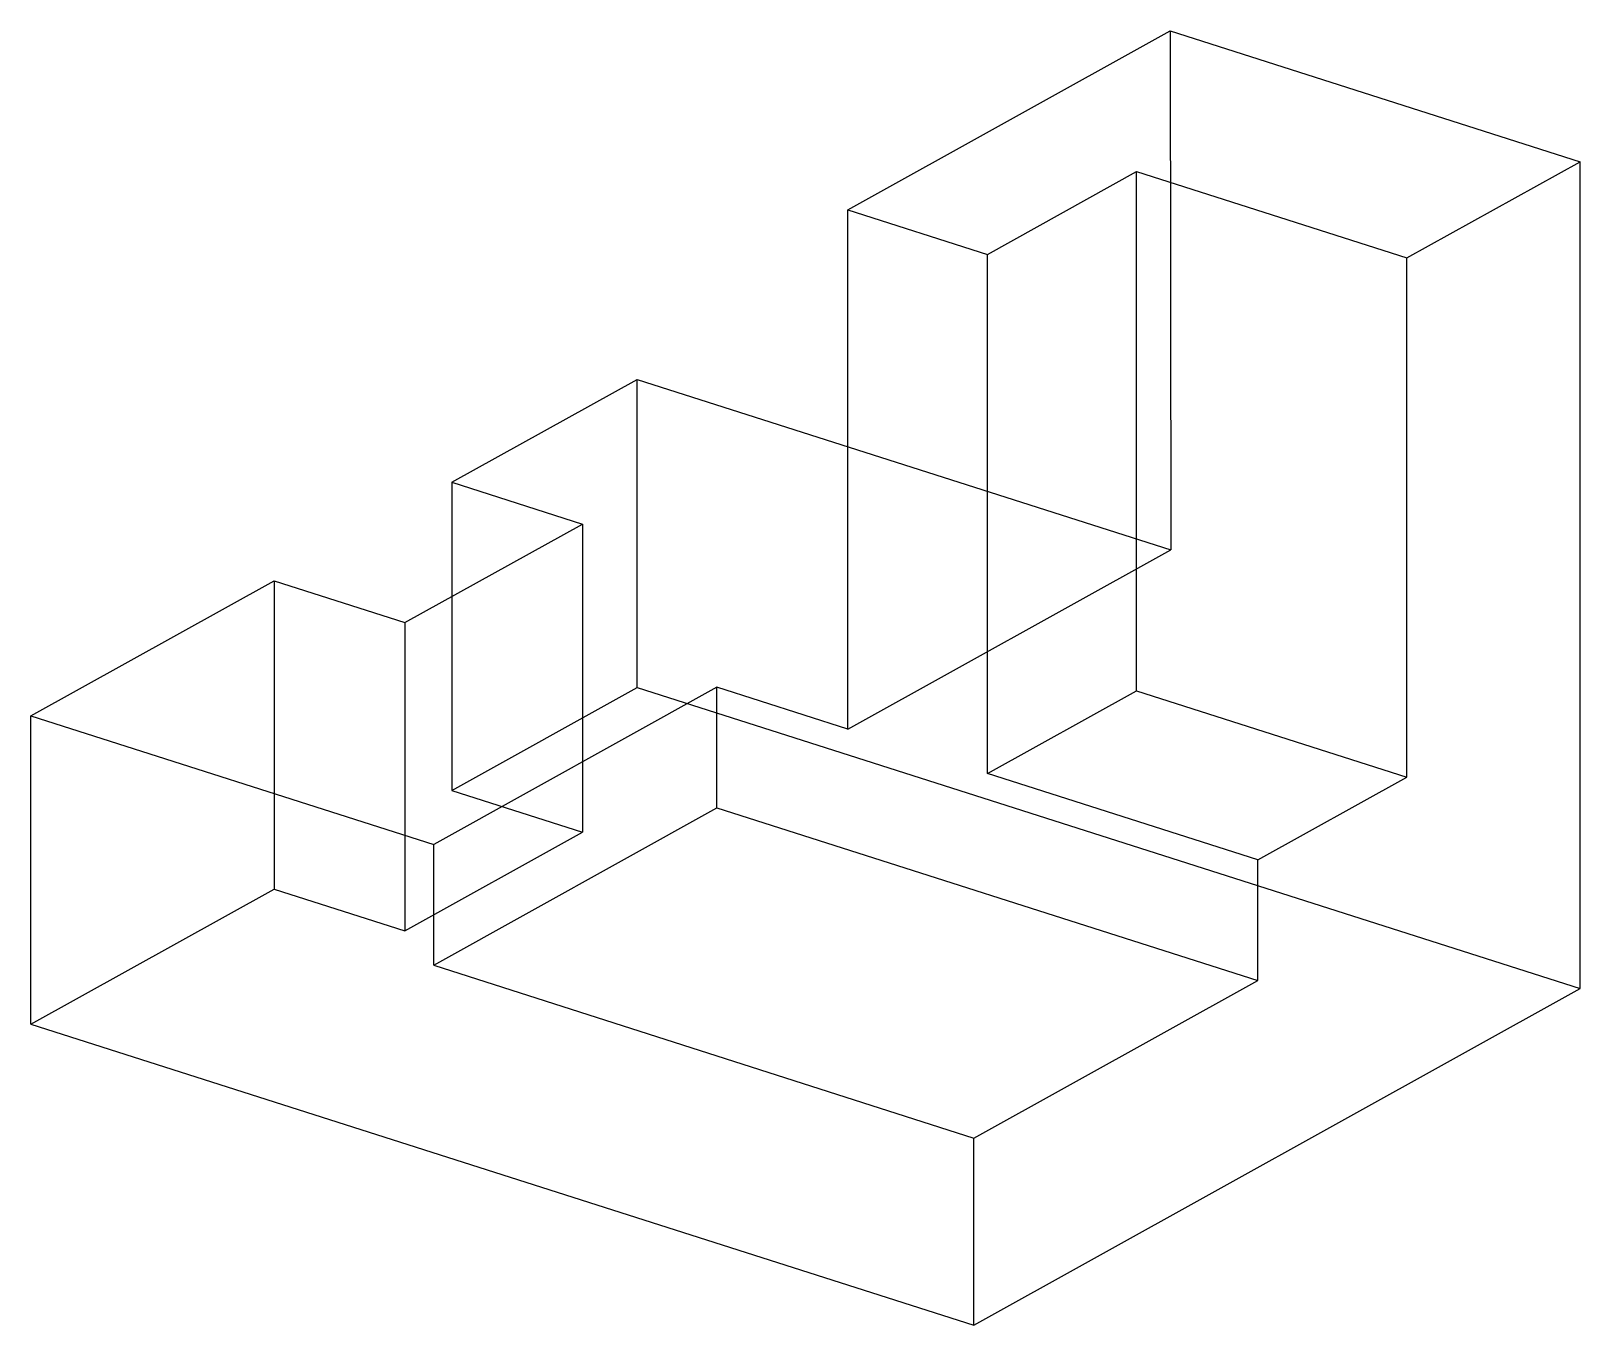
# Model space of a CAD drawing. Extents: x 43 to 218, y 85 to 232.
import ezdxf

# ---------------------------------------------------------------- set-up
doc = ezdxf.new("R2010")
doc.units = 0
doc.header["$MEASUREMENT"] = 0
doc.layers.get('0').update_dxf_attribs({"linetype": 'CONTINUOUS'})
doc.layers.add('1', color=7, linetype='CONTINUOUS')

msp = doc.modelspace()

# ---------------------------------------------------------------- linework, layer by layer
at = {"color": 7, "linetype": 'CONTINUOUS'}
for p, q in [((135.397148, 211.713602), (171.936689, 231.998969)), ((171.936689, 231.998969), (218.408819, 217.16422)), ((151.212771, 206.664968), (168.119126, 216.050734)), ((168.119126, 216.050734), (198.775632, 206.26462)), ((168.119126, 157.195688), (168.119126, 216.050734)), ((198.775632, 206.26462), (218.408819, 217.16422)), ((218.408819, 123.43211), (218.408819, 217.16422)), ((135.397148, 211.713602), (151.212771, 206.664968)), ((135.397148, 152.858555), (135.397148, 211.713602)), ((151.212771, 147.809921), (151.212771, 206.664968)), ((198.775632, 147.409573), (198.775632, 206.26462)), ((90.481474, 180.829906), (111.49817, 192.497579)), ((111.49817, 157.559935), (111.49817, 192.497579)), ((111.49817, 192.497579), (172.005973, 173.182387)), ((90.481474, 180.829906), (105.30126, 176.099161)), ((90.481474, 180.829906), (90.481474, 145.892262)), ((85.166702, 164.921217), (105.30126, 176.099161)), ((105.30126, 176.099161), (105.30126, 141.161517)), ((135.397148, 152.858555), (172.005973, 173.182387)), ((42.785284, 154.350789), (70.346916, 169.651963)), ((70.346916, 169.651963), (85.166702, 164.921217)), ((70.346916, 169.651963), (70.346916, 134.714319)), ((85.166702, 164.921217), (85.166702, 129.983573)), ((120.556265, 157.596035), (88.452203, 139.773078)), ((90.481474, 145.892262), (111.49817, 157.559935)), ((111.49817, 157.559935), (218.408819, 123.43211)), ((135.397148, 152.858555), (120.556265, 157.596035)), ((120.556265, 143.911602), (120.556265, 157.596035)), ((151.212771, 147.809921), (168.119126, 157.195688)), ((168.119126, 157.195688), (198.775632, 147.409573)), ((42.785284, 119.413145), (42.785284, 154.350789)), ((42.785284, 154.350789), (88.452203, 139.773078)), ((181.869277, 138.023806), (151.212771, 147.809921)), ((90.481474, 145.892262), (105.30126, 141.161517)), ((181.869277, 138.023806), (198.775632, 147.409573)), ((88.452203, 126.088645), (120.556265, 143.911602)), ((120.556265, 143.911602), (181.869277, 124.339373)), ((85.166702, 129.983573), (105.30126, 141.161517)), ((88.452203, 126.088645), (88.452203, 139.773078)), ((181.869277, 124.339373), (181.869277, 138.023806)), ((42.785284, 119.413145), (70.346916, 134.714319)), ((70.346916, 134.714319), (85.166702, 129.983573)), ((149.695933, 106.477952), (181.869277, 124.339373)), ((149.695933, 85.285321), (218.408819, 123.43211)), ((42.785284, 119.413145), (149.695933, 85.285321)), ((149.695933, 85.285321), (149.695933, 106.477952))]:
    msp.add_line(p, q, dxfattribs=at)
at = {"layer": '1', "color": 7, "linetype": 'CONTINUOUS'}
for p, q in [((171.936689, 231.998969), (172.005973, 173.182387)), ((88.452203, 126.088645), (149.695933, 106.477952))]:
    msp.add_line(p, q, dxfattribs=at)

doc.saveas('drawing.dxf')
